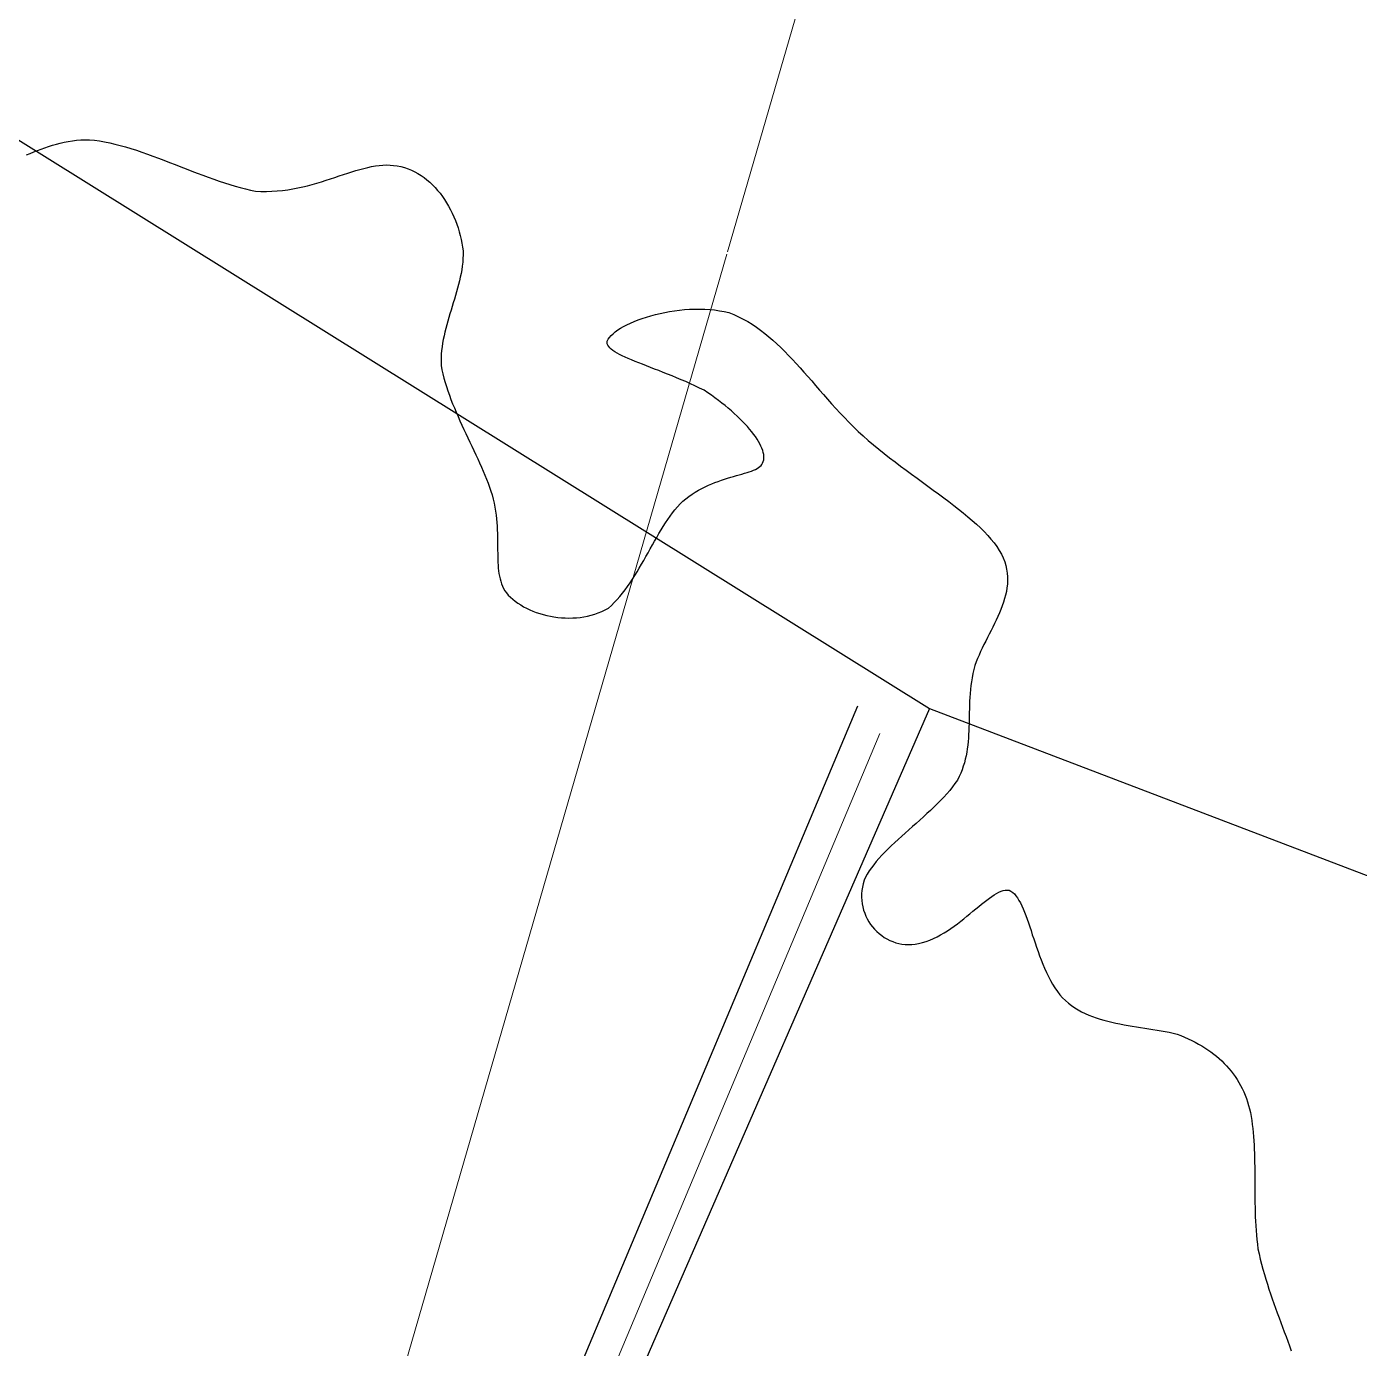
# Model space of a CAD drawing. Header units: metres. Extents: x 3 to 509016, y 4 to 6969473.
# Drawn here: x 507933.131 to 507935.108, y 6967158.243 to 6967160.203 of the extents above; entities that cross this region are included whole.
import ezdxf

# ---------------------------------------------------------------- set-up
doc = ezdxf.new("R2010")
doc.units = ezdxf.units.M
doc.layers.add('A-FLOR', color=252, linetype='Continuous', lineweight=5)
doc.layers.add('ROAD_KERB_BACK', color=252, linetype='Continuous', lineweight=0)
for name, color, linetype in [('mga2020bdy', 252, 'Continuous'), ('mga2020ROAD_KERB_BACK', 252, 'Continuous'), ('mga2020ROAD_KERB_LIP', 252, 'Continuous'), ('mga2020VEG_TREE', 252, 'Continuous'), ('XREF', 7, 'Continuous')]:
    doc.layers.add(name, color=color, linetype=linetype)

# ---------------------------------------------------------------- blocks, each defined once
blk = doc.blocks.new('25027_BNP_Skygate Play-Sheet - 000101 - SITE PLAN')
at = {"layer": 'A-FLOR'}
for p, q in [((-2403120, 3924501.7), (-2400632, 3921723.1)), ((-2400629.7, 3921720.5), (-2374387.5, 3892412.8))]:
    blk.add_line(p, q, dxfattribs=at)
blk = doc.blocks.new('XE_ARCH')
at = {"xscale": 0.001, "yscale": 0.001, "zscale": 0.001, "rotation": 121.996}
blk.add_blockref('25027_BNP_Skygate Play-Sheet - 000101 - SITE PLAN', (509988.1258, 6971273.7702), dxfattribs=at)
blk = doc.blocks.new('BAC V TREE')
for p, q in [((4.7513, 15.0022), (4.7867, 15.0155)), ((4.7867, 15.0155), (4.8223, 15.0284)), ((4.8223, 15.0284), (4.8583, 15.0407)), ((4.8583, 15.0407), (4.8948, 15.0523)), ((4.8948, 15.0523), (4.9317, 15.063)), ((4.9317, 15.063), (4.969, 15.0728)), ((4.969, 15.0728), (5.0069, 15.0815)), ((5.0069, 15.0815), (5.0453, 15.089)), ((5.0453, 15.089), (5.0843, 15.0952)), ((5.0843, 15.0952), (5.124, 15.1)), ((5.124, 15.1), (5.1643, 15.1031)), ((5.1643, 15.1031), (5.2054, 15.1046)), ((5.2054, 15.1046), (5.2472, 15.1042)), ((5.2472, 15.1042), (5.2946, 15.0997)), ((5.2946, 15.0997), (5.3427, 15.0933)), ((5.3427, 15.0933), (5.3915, 15.085)), ((5.3915, 15.085), (5.4409, 15.075)), ((5.4409, 15.075), (5.4909, 15.0635)), ((5.4909, 15.0635), (5.5414, 15.0506)), ((5.5414, 15.0506), (5.5924, 15.0363)), ((5.5924, 15.0363), (5.6439, 15.0208)), ((5.6439, 15.0208), (5.6957, 15.0042)), ((4.6469, 14.9606), (4.6815, 14.9746)), ((4.6815, 14.9746), (4.7163, 14.9885)), ((4.7163, 14.9885), (4.7513, 15.0022)), ((5.6957, 15.0042), (5.7479, 14.9867)), ((5.7479, 14.9867), (5.8003, 14.9684)), ((5.8003, 14.9684), (5.853, 14.9493)), ((5.853, 14.9493), (5.9058, 14.9297)), ((5.9058, 14.9297), (5.9588, 14.9096)), ((5.9588, 14.9096), (6.0119, 14.8892)), ((6.0119, 14.8892), (6.065, 14.8685)), ((6.065, 14.8685), (6.118, 14.8478)), ((6.118, 14.8478), (6.171, 14.827)), ((6.171, 14.827), (6.2239, 14.8065)), ((6.2239, 14.8065), (6.2766, 14.7862)), ((6.2766, 14.7862), (6.3291, 14.7662)), ((6.3291, 14.7662), (6.3813, 14.7468)), ((7.5902, 14.7457), (7.6315, 14.7595)), ((7.6315, 14.7595), (7.6722, 14.7731)), ((7.6722, 14.7731), (7.7122, 14.7863)), ((7.7122, 14.7863), (7.7516, 14.799)), ((7.7516, 14.799), (7.7904, 14.811)), ((7.7904, 14.811), (7.8287, 14.8221)), ((7.8287, 14.8221), (7.8663, 14.8323)), ((7.8663, 14.8323), (7.9035, 14.8413)), ((7.9035, 14.8413), (7.9401, 14.8491)), ((7.9401, 14.8491), (7.9761, 14.8554)), ((7.9761, 14.8554), (8.0117, 14.8602)), ((8.0117, 14.8602), (8.0468, 14.8632)), ((8.0468, 14.8632), (8.0814, 14.8644)), ((8.0814, 14.8644), (8.1156, 14.8635)), ((8.1156, 14.8635), (8.1493, 14.8604)), ((8.1493, 14.8604), (8.1851, 14.8555)), ((8.1851, 14.8555), (8.22, 14.8484)), ((8.22, 14.8484), (8.2541, 14.8392)), ((8.2541, 14.8392), (8.2874, 14.828)), ((8.2874, 14.828), (8.3198, 14.8149)), ((8.3198, 14.8149), (8.3513, 14.7999)), ((8.3513, 14.7999), (8.3819, 14.7832)), ((8.3819, 14.7832), (8.4116, 14.7647)), ((8.4116, 14.7647), (8.4404, 14.7446)), ((6.3813, 14.7468), (6.4332, 14.7281)), ((6.4332, 14.7281), (6.4847, 14.7101)), ((6.4847, 14.7101), (6.5358, 14.693)), ((6.5358, 14.693), (6.5864, 14.6768)), ((6.5864, 14.6768), (6.6365, 14.6618)), ((6.6365, 14.6618), (6.686, 14.6481)), ((6.686, 14.6481), (6.7349, 14.6357)), ((6.7349, 14.6357), (6.7831, 14.6249)), ((6.7831, 14.6249), (6.8306, 14.6156)), ((7.0897, 14.6214), (7.139, 14.6278)), ((7.139, 14.6278), (7.1874, 14.6357)), ((7.1874, 14.6357), (7.2352, 14.6449)), ((7.2352, 14.6449), (7.2821, 14.6551)), ((7.2821, 14.6551), (7.3283, 14.6664)), ((7.3283, 14.6664), (7.3737, 14.6784)), ((7.3737, 14.6784), (7.4184, 14.6911)), ((7.4184, 14.6911), (7.4624, 14.7044)), ((7.4624, 14.7044), (7.5057, 14.718)), ((7.5057, 14.718), (7.5483, 14.7318)), ((7.5483, 14.7318), (7.5902, 14.7457)), ((8.4404, 14.7446), (8.4682, 14.7229)), ((8.4682, 14.7229), (8.4951, 14.6998)), ((8.4951, 14.6998), (8.5211, 14.6753)), ((8.5211, 14.6753), (8.546, 14.6494)), ((8.546, 14.6494), (8.57, 14.6223)), ((6.8306, 14.6156), (6.8841, 14.6127)), ((6.8841, 14.6127), (6.9368, 14.612)), ((6.9368, 14.612), (6.9886, 14.6133)), ((6.9886, 14.6133), (7.0395, 14.6165)), ((7.0395, 14.6165), (7.0897, 14.6214)), ((8.57, 14.6223), (8.593, 14.594)), ((8.593, 14.594), (8.615, 14.5646)), ((8.615, 14.5646), (8.6359, 14.5343)), ((8.6359, 14.5343), (8.6558, 14.5029)), ((8.6558, 14.5029), (8.6746, 14.4707)), ((8.6746, 14.4707), (8.6924, 14.4377)), ((8.6924, 14.4377), (8.7091, 14.4041)), ((8.7091, 14.4041), (8.7247, 14.3697)), ((8.7247, 14.3697), (8.7392, 14.3348)), ((8.7392, 14.3348), (8.7525, 14.2995)), ((8.7525, 14.2995), (8.7648, 14.2637)), ((8.7648, 14.2637), (8.7759, 14.2276)), ((8.7759, 14.2276), (8.7858, 14.1912)), ((8.7858, 14.1912), (8.7945, 14.1547)), ((8.7945, 14.1547), (8.8021, 14.1181)), ((8.8021, 14.1181), (8.8085, 14.0814)), ((8.8085, 14.0814), (8.8136, 14.0448)), ((8.8133, 14.0084), (8.8116, 13.9722)), ((8.8136, 14.0448), (8.8133, 14.0084)), ((8.7991, 13.8648), (8.7929, 13.8292)), ((8.8044, 13.9004), (8.7991, 13.8648)), ((8.8086, 13.9362), (8.8044, 13.9004)), ((8.8116, 13.9722), (8.8086, 13.9362)), ((8.7779, 13.7586), (8.7693, 13.7234)), ((8.7858, 13.7939), (8.7779, 13.7586)), ((8.7929, 13.8292), (8.7858, 13.7939)), ((8.7403, 13.6185), (8.7299, 13.5837)), ((8.7504, 13.6534), (8.7403, 13.6185)), ((8.7601, 13.6884), (8.7504, 13.6534)), ((8.7693, 13.7234), (8.7601, 13.6884)), ((8.698, 13.4793), (8.6874, 13.4446)), ((8.7087, 13.5141), (8.698, 13.4793)), ((8.7194, 13.5489), (8.7087, 13.5141)), ((8.7299, 13.5837), (8.7194, 13.5489)), ((10.8301, 13.4736), (10.8776, 13.4796)), ((10.8776, 13.4796), (10.9255, 13.4843)), ((10.9255, 13.4843), (10.9736, 13.4876)), ((10.9736, 13.4876), (11.0218, 13.4894)), ((11.0218, 13.4894), (11.0699, 13.4898)), ((11.0699, 13.4898), (11.1179, 13.4885)), ((11.1179, 13.4885), (11.1654, 13.4856)), ((11.1654, 13.4856), (11.2125, 13.481)), ((11.2125, 13.481), (11.2589, 13.4746)), ((8.6669, 13.375), (8.6572, 13.3402)), ((8.677, 13.4098), (8.6669, 13.375)), ((8.6874, 13.4446), (8.677, 13.4098)), ((10.3754, 13.3406), (10.4089, 13.3565)), ((10.4089, 13.3565), (10.4444, 13.3719)), ((10.4444, 13.3719), (10.4818, 13.3866)), ((10.4818, 13.3866), (10.5209, 13.4006)), ((10.5209, 13.4006), (10.5616, 13.4139)), ((10.5616, 13.4139), (10.6036, 13.4263)), ((10.6036, 13.4263), (10.647, 13.4378)), ((10.647, 13.4378), (10.6915, 13.4484)), ((10.6915, 13.4484), (10.7369, 13.4579)), ((10.7369, 13.4579), (10.7832, 13.4663)), ((10.7832, 13.4663), (10.8301, 13.4736)), ((11.2589, 13.4746), (11.3046, 13.4663)), ((11.3046, 13.4663), (11.3492, 13.4561)), ((11.3492, 13.4561), (11.3957, 13.4374)), ((11.3957, 13.4374), (11.4409, 13.4169)), ((11.4409, 13.4169), (11.485, 13.3944)), ((11.485, 13.3944), (11.5281, 13.3702)), ((11.5281, 13.3702), (11.5702, 13.3443)), ((8.6312, 13.2354), (8.624, 13.2003)), ((8.6392, 13.2704), (8.6312, 13.2354)), ((8.6479, 13.3053), (8.6392, 13.2704)), ((8.6572, 13.3402), (8.6479, 13.3053)), ((10.2094, 13.2195), (10.2247, 13.2374)), ((10.2247, 13.2374), (10.2431, 13.2552)), ((10.2431, 13.2552), (10.2644, 13.2729)), ((10.2644, 13.2729), (10.2884, 13.2903)), ((10.2884, 13.2903), (10.315, 13.3075)), ((10.315, 13.3075), (10.344, 13.3243)), ((10.344, 13.3243), (10.3754, 13.3406)), ((11.5702, 13.3443), (11.6114, 13.3168)), ((11.6114, 13.3168), (11.6518, 13.2878)), ((11.6518, 13.2878), (11.6914, 13.2572)), ((11.6914, 13.2572), (11.7304, 13.2253)), ((11.7304, 13.2253), (11.7688, 13.1921)), ((8.6123, 13.1298), (8.608, 13.0943)), ((8.6177, 13.1651), (8.6123, 13.1298)), ((8.624, 13.2003), (8.6177, 13.1651)), ((10.187, 13.1709), (10.1885, 13.1838)), ((10.1888, 13.1581), (10.187, 13.1709)), ((10.1885, 13.1838), (10.1973, 13.2016)), ((10.1937, 13.1454), (10.1888, 13.1581)), ((10.2017, 13.1328), (10.1937, 13.1454)), ((10.1973, 13.2016), (10.2094, 13.2195)), ((10.2125, 13.1202), (10.2017, 13.1328)), ((10.2262, 13.1077), (10.2125, 13.1202)), ((10.2425, 13.0952), (10.2262, 13.1077)), ((11.7688, 13.1921), (11.8067, 13.1576)), ((11.8067, 13.1576), (11.8442, 13.1219)), ((11.8442, 13.1219), (11.8813, 13.0852)), ((8.603, 13.023), (8.6025, 12.9871)), ((8.6025, 12.9871), (8.6034, 12.951)), ((8.6048, 13.0587), (8.603, 13.023)), ((8.608, 13.0943), (8.6048, 13.0587)), ((10.2613, 13.0826), (10.2425, 13.0952)), ((10.2825, 13.07), (10.2613, 13.0826)), ((10.306, 13.0573), (10.2825, 13.07)), ((10.3317, 13.0444), (10.306, 13.0573)), ((10.3594, 13.0314), (10.3317, 13.0444)), ((10.3891, 13.0182), (10.3594, 13.0314)), ((10.4205, 13.0048), (10.3891, 13.0182)), ((10.4537, 12.9912), (10.4205, 13.0048)), ((10.4883, 12.9773), (10.4537, 12.9912)), ((10.5244, 12.963), (10.4883, 12.9773)), ((11.8813, 13.0852), (11.9182, 13.0474)), ((11.9182, 13.0474), (11.9549, 13.0087)), ((11.9549, 13.0087), (11.9915, 12.9692)), ((8.6034, 12.951), (8.6109, 12.9111)), ((8.6109, 12.9111), (8.6198, 12.8711)), ((8.6198, 12.8711), (8.63, 12.8308)), ((10.5618, 12.9485), (10.5244, 12.963)), ((10.6004, 12.9336), (10.5618, 12.9485)), ((10.6401, 12.9182), (10.6004, 12.9336)), ((10.6807, 12.9025), (10.6401, 12.9182)), ((10.7221, 12.8863), (10.6807, 12.9025)), ((10.7642, 12.8696), (10.7221, 12.8863)), ((10.8069, 12.8524), (10.7642, 12.8696)), ((10.85, 12.8346), (10.8069, 12.8524)), ((11.9915, 12.9692), (12.0281, 12.9288)), ((12.0281, 12.9288), (12.0647, 12.8877)), ((12.0647, 12.8877), (12.1015, 12.846)), ((12.1015, 12.846), (12.1385, 12.8038)), ((8.63, 12.8308), (8.6414, 12.7905)), ((8.6414, 12.7905), (8.6538, 12.75)), ((8.6538, 12.75), (8.6673, 12.7094)), ((10.8935, 12.8163), (10.85, 12.8346)), ((10.9372, 12.7974), (10.8935, 12.8163)), ((10.9809, 12.7778), (10.9372, 12.7974)), ((11.0246, 12.7576), (10.9809, 12.7778)), ((11.0681, 12.7367), (11.0246, 12.7576)), ((11.1114, 12.715), (11.0681, 12.7367)), ((12.1385, 12.8038), (12.1757, 12.761)), ((12.1757, 12.761), (12.2134, 12.7178)), ((12.2134, 12.7178), (12.2515, 12.6743)), ((8.6673, 12.7094), (8.6816, 12.6687)), ((8.6816, 12.6687), (8.6969, 12.628)), ((8.6969, 12.628), (8.7129, 12.5872)), ((11.1468, 12.6913), (11.1114, 12.715)), ((11.1815, 12.6672), (11.1468, 12.6913)), ((11.2154, 12.6429), (11.1815, 12.6672)), ((11.2485, 12.6183), (11.2154, 12.6429)), ((11.2808, 12.5935), (11.2485, 12.6183)), ((11.3122, 12.5686), (11.2808, 12.5935)), ((12.2515, 12.6743), (12.2901, 12.6305)), ((12.2901, 12.6305), (12.3293, 12.5865)), ((8.7129, 12.5872), (8.7296, 12.5464)), ((8.7296, 12.5464), (8.7469, 12.5055)), ((8.7469, 12.5055), (8.7646, 12.4647)), ((8.7646, 12.4647), (8.7829, 12.4239)), ((11.3426, 12.5436), (11.3122, 12.5686)), ((11.372, 12.5185), (11.3426, 12.5436)), ((11.4005, 12.4933), (11.372, 12.5185)), ((11.4278, 12.4682), (11.4005, 12.4933)), ((11.454, 12.4431), (11.4278, 12.4682)), ((12.3293, 12.5865), (12.3692, 12.5424)), ((12.3692, 12.5424), (12.4099, 12.4983)), ((12.4099, 12.4983), (12.4514, 12.4542)), ((8.7829, 12.4239), (8.8014, 12.3832)), ((8.8014, 12.3832), (8.8203, 12.3425)), ((8.8203, 12.3425), (8.8393, 12.3019)), ((11.479, 12.4181), (11.454, 12.4431)), ((11.5028, 12.3933), (11.479, 12.4181)), ((11.5254, 12.3687), (11.5028, 12.3933)), ((11.5466, 12.3443), (11.5254, 12.3687)), ((11.5665, 12.3202), (11.5466, 12.3443)), ((12.4514, 12.4542), (12.4939, 12.4102)), ((12.4939, 12.4102), (12.5373, 12.3664)), ((12.5373, 12.3664), (12.5819, 12.3229)), ((8.8393, 12.3019), (8.8584, 12.2614)), ((8.8584, 12.2614), (8.8775, 12.2211)), ((8.8775, 12.2211), (8.8966, 12.1809)), ((11.585, 12.2963), (11.5665, 12.3202)), ((11.602, 12.2729), (11.585, 12.2963)), ((11.6175, 12.2498), (11.602, 12.2729)), ((11.6315, 12.2272), (11.6175, 12.2498)), ((11.6439, 12.2051), (11.6315, 12.2272)), ((12.5819, 12.3229), (12.6297, 12.2795)), ((12.6297, 12.2795), (12.6786, 12.2367)), ((12.6786, 12.2367), (12.7284, 12.1946)), ((8.8966, 12.1809), (8.9155, 12.1408)), ((8.9155, 12.1408), (8.9341, 12.1009)), ((8.9341, 12.1009), (8.9525, 12.0613)), ((11.6547, 12.1835), (11.6439, 12.2051)), ((11.6638, 12.1625), (11.6547, 12.1835)), ((11.6712, 12.1421), (11.6638, 12.1625)), ((11.6768, 12.1223), (11.6712, 12.1421)), ((11.6806, 12.1033), (11.6768, 12.1223)), ((11.6825, 12.085), (11.6806, 12.1033)), ((11.6825, 12.0674), (11.6825, 12.085)), ((12.7284, 12.1946), (12.779, 12.153)), ((12.779, 12.153), (12.8302, 12.112)), ((12.8302, 12.112), (12.8819, 12.0715)), ((8.9525, 12.0613), (8.9704, 12.0218)), ((8.9704, 12.0218), (8.9878, 11.9826)), ((8.9878, 11.9826), (9.0047, 11.9437)), ((11.5837, 11.9525), (11.6015, 11.9605)), ((11.6015, 11.9605), (11.6176, 11.9688)), ((11.6176, 11.9688), (11.632, 11.9777)), ((11.632, 11.9777), (11.6446, 11.9872)), ((11.6446, 11.9872), (11.6553, 11.9974)), ((11.6553, 11.9974), (11.664, 12.0083)), ((11.664, 12.0083), (11.6706, 12.0201)), ((11.6706, 12.0201), (11.6766, 12.035)), ((11.6766, 12.035), (11.6806, 12.0508)), ((11.6806, 12.0508), (11.6825, 12.0674)), ((12.8819, 12.0715), (12.9341, 12.0315)), ((12.9341, 12.0315), (12.9864, 11.992)), ((12.9864, 11.992), (13.0389, 11.953)), ((13.0389, 11.953), (13.0913, 11.9143)), ((9.0047, 11.9437), (9.0209, 11.905)), ((9.0209, 11.905), (9.0364, 11.8667)), ((9.0364, 11.8667), (9.0511, 11.8286)), ((9.0511, 11.8286), (9.0648, 11.7909)), ((11.1844, 11.8227), (11.2155, 11.835)), ((11.2155, 11.835), (11.2464, 11.8465)), ((11.2464, 11.8465), (11.277, 11.8571)), ((11.277, 11.8571), (11.3071, 11.867)), ((11.3071, 11.867), (11.3367, 11.8762)), ((11.3367, 11.8762), (11.3657, 11.8849)), ((11.3657, 11.8849), (11.394, 11.8931)), ((11.394, 11.8931), (11.4215, 11.9009)), ((11.4215, 11.9009), (11.4481, 11.9085)), ((11.4481, 11.9085), (11.4737, 11.9158)), ((11.4737, 11.9158), (11.4982, 11.923)), ((11.4982, 11.923), (11.5215, 11.9302)), ((11.5215, 11.9302), (11.5436, 11.9374)), ((11.5436, 11.9374), (11.5644, 11.9448)), ((11.5644, 11.9448), (11.5837, 11.9525)), ((13.0913, 11.9143), (13.1436, 11.8761)), ((13.1436, 11.8761), (13.1956, 11.8382)), ((13.1956, 11.8382), (13.2472, 11.8007)), ((9.0648, 11.7909), (9.0776, 11.7536)), ((9.0776, 11.7536), (9.0892, 11.7166)), ((9.0892, 11.7166), (9.0994, 11.6771)), ((10.9374, 11.6806), (10.9672, 11.7034)), ((10.9672, 11.7034), (10.9975, 11.7246)), ((10.9975, 11.7246), (11.0282, 11.7442)), ((11.0282, 11.7442), (11.0592, 11.7624)), ((11.0592, 11.7624), (11.0904, 11.7793)), ((11.0904, 11.7793), (11.1217, 11.7949)), ((11.1217, 11.7949), (11.1531, 11.8094)), ((11.1531, 11.8094), (11.1844, 11.8227)), ((13.2472, 11.8007), (13.2982, 11.7634)), ((13.2982, 11.7634), (13.3485, 11.7265)), ((13.3485, 11.7265), (13.398, 11.6898)), ((9.0994, 11.6771), (9.1082, 11.6382)), ((9.1082, 11.6382), (9.1157, 11.6)), ((9.1157, 11.6), (9.1219, 11.5624)), ((10.8111, 11.5457), (10.8344, 11.5752)), ((10.8344, 11.5752), (10.8583, 11.6036)), ((10.8583, 11.6036), (10.8829, 11.6305)), ((10.8829, 11.6305), (10.9082, 11.656)), ((10.9082, 11.656), (10.9374, 11.6806)), ((13.398, 11.6898), (13.4465, 11.6534)), ((13.4465, 11.6534), (13.4939, 11.6171)), ((13.4939, 11.6171), (13.5401, 11.581)), ((13.5401, 11.581), (13.5849, 11.5451)), ((9.1219, 11.5624), (9.1271, 11.5254)), ((9.1271, 11.5254), (9.1313, 11.489)), ((9.1313, 11.489), (9.1347, 11.4533)), ((9.1347, 11.4533), (9.1372, 11.4182)), ((10.7226, 11.4168), (10.7441, 11.4504)), ((10.7441, 11.4504), (10.766, 11.4831)), ((10.766, 11.4831), (10.7883, 11.5149)), ((10.7883, 11.5149), (10.8111, 11.5457)), ((13.5849, 11.5451), (13.6283, 11.5093)), ((13.6283, 11.5093), (13.67, 11.4736)), ((13.67, 11.4736), (13.71, 11.4379)), ((9.1372, 11.4182), (9.1391, 11.3837)), ((9.1391, 11.3837), (9.1405, 11.3498)), ((9.1405, 11.3498), (9.1413, 11.3166)), ((10.6598, 11.3119), (10.6805, 11.3475)), ((10.6805, 11.3475), (10.7014, 11.3825)), ((10.7014, 11.3825), (10.7226, 11.4168)), ((13.71, 11.4379), (13.748, 11.4023)), ((13.748, 11.4023), (13.784, 11.3667)), ((13.784, 11.3667), (13.8179, 11.3311)), ((13.8179, 11.3311), (13.8495, 11.2955)), ((9.1413, 11.3166), (9.1419, 11.284)), ((9.1419, 11.284), (9.1421, 11.252)), ((9.1421, 11.252), (9.1423, 11.2207)), ((9.1423, 11.2207), (9.1424, 11.1899)), ((10.5777, 11.1661), (10.5982, 11.2029)), ((10.5982, 11.2029), (10.6187, 11.2395)), ((10.6187, 11.2395), (10.6392, 11.2759)), ((10.6392, 11.2759), (10.6598, 11.3119)), ((13.8495, 11.2955), (13.8786, 11.2597)), ((13.8786, 11.2597), (13.9052, 11.2239)), ((13.9052, 11.2239), (13.929, 11.1879)), ((9.1424, 11.1899), (9.1426, 11.1598)), ((9.1426, 11.1598), (9.1429, 11.1303)), ((9.1429, 11.1303), (9.1435, 11.1015)), ((9.1435, 11.1015), (9.1446, 11.0732)), ((9.1446, 11.0732), (9.1461, 11.0456)), ((10.5153, 11.0558), (10.5363, 11.0925)), ((10.5363, 11.0925), (10.5571, 11.1293)), ((10.5571, 11.1293), (10.5777, 11.1661)), ((13.929, 11.1879), (13.95, 11.1518)), ((13.95, 11.1518), (13.9667, 11.1155)), ((13.9667, 11.1155), (13.9803, 11.0793)), ((13.9803, 11.0793), (13.991, 11.0433)), ((9.1461, 11.0456), (9.1482, 11.0186)), ((9.1482, 11.0186), (9.151, 10.9923)), ((9.151, 10.9923), (9.1546, 10.9665)), ((9.1546, 10.9665), (9.1591, 10.9414)), ((9.1591, 10.9414), (9.1647, 10.9169)), ((10.4283, 10.9127), (10.4507, 10.9478)), ((10.4507, 10.9478), (10.4726, 10.9834)), ((10.4726, 10.9834), (10.4941, 11.0194)), ((10.4941, 11.0194), (10.5153, 11.0558)), ((13.991, 11.0433), (13.9989, 11.0076)), ((13.9989, 11.0076), (14.0041, 10.972)), ((14.0041, 10.972), (14.0069, 10.9366)), ((14.0069, 10.9366), (14.0074, 10.9014)), ((9.1647, 10.9169), (9.1714, 10.893)), ((9.1714, 10.893), (9.1793, 10.8698)), ((9.1793, 10.8698), (9.1885, 10.8471)), ((9.1885, 10.8471), (9.1992, 10.8251)), ((9.1992, 10.8251), (9.2114, 10.8037)), ((10.3335, 10.7799), (10.3582, 10.8118)), ((10.3582, 10.8118), (10.3821, 10.8446)), ((10.3821, 10.8446), (10.4055, 10.8783)), ((10.4055, 10.8783), (10.4283, 10.9127)), ((14.0019, 10.8314), (13.9963, 10.7966)), ((14.0057, 10.8663), (14.0019, 10.8314)), ((14.0074, 10.9014), (14.0057, 10.8663)), ((9.2114, 10.8037), (9.2253, 10.7829)), ((9.2253, 10.7829), (9.2441, 10.7616)), ((9.2441, 10.7616), (9.2647, 10.741)), ((9.2647, 10.741), (9.2868, 10.7212)), ((9.2868, 10.7212), (9.3105, 10.7023)), ((9.3105, 10.7023), (9.3356, 10.6842)), ((9.3356, 10.6842), (9.362, 10.6671)), ((10.2272, 10.6637), (10.2551, 10.6908)), ((10.2551, 10.6908), (10.282, 10.7193)), ((10.282, 10.7193), (10.3082, 10.749)), ((10.3082, 10.749), (10.3335, 10.7799)), ((13.9693, 10.6932), (13.9575, 10.659)), ((13.9798, 10.7275), (13.9693, 10.6932)), ((13.9888, 10.762), (13.9798, 10.7275)), ((13.9963, 10.7966), (13.9888, 10.762)), ((9.362, 10.6671), (9.3896, 10.6509)), ((9.3896, 10.6509), (9.4184, 10.6357)), ((9.4184, 10.6357), (9.4483, 10.6215)), ((9.4483, 10.6215), (9.4791, 10.6084)), ((9.4791, 10.6084), (9.5109, 10.5963)), ((9.5109, 10.5963), (9.5434, 10.5854)), ((9.5434, 10.5854), (9.5767, 10.5756)), ((9.5767, 10.5756), (9.6106, 10.5671)), ((9.6106, 10.5671), (9.645, 10.5597)), ((9.645, 10.5597), (9.6799, 10.5536)), ((9.9296, 10.5494), (9.9649, 10.5547)), ((9.9649, 10.5547), (10, 10.5616)), ((10, 10.5616), (10.0346, 10.5701)), ((10.0346, 10.5701), (10.0687, 10.5803)), ((10.0687, 10.5803), (10.1023, 10.5921)), ((10.1023, 10.5921), (10.1351, 10.6056)), ((10.1351, 10.6056), (10.1672, 10.6209)), ((10.1672, 10.6209), (10.1984, 10.638)), ((10.1984, 10.638), (10.2272, 10.6637)), ((13.9157, 10.5571), (13.9001, 10.5233)), ((13.9306, 10.5909), (13.9157, 10.5571)), ((13.9446, 10.6249), (13.9306, 10.5909)), ((13.9575, 10.659), (13.9446, 10.6249)), ((9.6799, 10.5536), (9.7152, 10.5489)), ((9.7152, 10.5489), (9.7507, 10.5454)), ((9.7507, 10.5454), (9.7864, 10.5433)), ((9.7864, 10.5433), (9.8223, 10.5427)), ((9.8223, 10.5427), (9.8581, 10.5434)), ((9.8581, 10.5434), (9.8939, 10.5457)), ((9.8939, 10.5457), (9.9296, 10.5494)), ((13.8673, 10.456), (13.8503, 10.4225)), ((13.8839, 10.4896), (13.8673, 10.456)), ((13.9001, 10.5233), (13.8839, 10.4896)), ((13.7992, 10.3224), (13.7825, 10.2891)), ((13.8161, 10.3557), (13.7992, 10.3224)), ((13.8332, 10.3891), (13.8161, 10.3557)), ((13.8503, 10.4225), (13.8332, 10.3891)), ((13.7356, 10.1896), (13.7215, 10.1565)), ((13.7506, 10.2227), (13.7356, 10.1896)), ((13.7662, 10.2559), (13.7506, 10.2227)), ((13.7825, 10.2891), (13.7662, 10.2559)), ((13.6863, 10.051), (13.6775, 10.0121)), ((13.6965, 10.0903), (13.6863, 10.051)), ((13.7084, 10.1234), (13.6965, 10.0903)), ((13.7215, 10.1565), (13.7084, 10.1234)), ((13.6637, 9.9355), (13.6585, 9.8976)), ((13.67, 9.9736), (13.6637, 9.9355)), ((13.6775, 10.0121), (13.67, 9.9736)), ((13.6507, 9.823), (13.6479, 9.7862)), ((13.6541, 9.8602), (13.6507, 9.823)), ((13.6585, 9.8976), (13.6541, 9.8602)), ((13.6429, 9.6775), (13.642, 9.6418)), ((13.6442, 9.7134), (13.6429, 9.6775)), ((13.6458, 9.7497), (13.6442, 9.7134)), ((13.6479, 9.7862), (13.6458, 9.7497)), ((13.6405, 9.5711), (13.6397, 9.5361)), ((13.6412, 9.6063), (13.6405, 9.5711)), ((13.642, 9.6418), (13.6412, 9.6063)), ((13.6359, 9.4324), (13.6337, 9.3982)), ((13.6375, 9.4668), (13.6359, 9.4324)), ((13.6387, 9.5013), (13.6375, 9.4668)), ((13.6397, 9.5361), (13.6387, 9.5013)), ((13.6232, 9.2964), (13.618, 9.2628)), ((13.6275, 9.3302), (13.6232, 9.2964)), ((13.631, 9.3641), (13.6275, 9.3302)), ((13.6337, 9.3982), (13.631, 9.3641)), ((13.5954, 9.1625), (13.5852, 9.1292)), ((13.6042, 9.1958), (13.5954, 9.1625)), ((13.6116, 9.2293), (13.6042, 9.1958)), ((13.618, 9.2628), (13.6116, 9.2293)), ((13.5452, 9.0298), (13.5283, 8.9967)), ((13.5602, 9.0629), (13.5452, 9.0298)), ((13.5735, 9.096), (13.5602, 9.0629)), ((13.5852, 9.1292), (13.5735, 9.096)), ((13.4814, 8.9313), (13.4554, 8.8989)), ((13.5058, 8.9639), (13.4814, 8.9313)), ((13.5283, 8.9967), (13.5058, 8.9639)), ((13.3687, 8.8028), (13.3374, 8.771)), ((13.3988, 8.8347), (13.3687, 8.8028)), ((13.4278, 8.8667), (13.3988, 8.8347)), ((13.4554, 8.8989), (13.4278, 8.8667)), ((13.2386, 8.6767), (13.2044, 8.6455)), ((13.2722, 8.708), (13.2386, 8.6767)), ((13.3052, 8.7394), (13.2722, 8.708)), ((13.3374, 8.771), (13.3052, 8.7394)), ((13.0657, 8.5221), (13.0312, 8.4915)), ((13.1004, 8.5528), (13.0657, 8.5221)), ((13.1352, 8.5836), (13.1004, 8.5528)), ((13.1699, 8.6145), (13.1352, 8.5836)), ((13.2044, 8.6455), (13.1699, 8.6145)), ((12.9305, 8.4003), (12.8983, 8.3701)), ((12.9634, 8.4306), (12.9305, 8.4003)), ((12.9971, 8.461), (12.9634, 8.4306)), ((13.0312, 8.4915), (12.9971, 8.461)), ((12.8081, 8.2797), (12.7805, 8.2498)), ((12.8369, 8.3098), (12.8081, 8.2797)), ((12.8671, 8.3399), (12.8369, 8.3098)), ((12.8983, 8.3701), (12.8671, 8.3399)), ((12.7077, 8.1601), (12.6872, 8.1302)), ((12.7302, 8.1899), (12.7077, 8.1601)), ((12.7545, 8.2198), (12.7302, 8.1899)), ((12.7805, 8.2498), (12.7545, 8.2198)), ((12.6388, 8.0409), (12.6291, 8.0083)), ((12.6526, 8.0707), (12.6388, 8.0409)), ((12.6688, 8.1004), (12.6526, 8.0707)), ((12.6872, 8.1302), (12.6688, 8.1004)), ((12.6145, 7.9113), (12.6142, 7.8795)), ((12.617, 7.9435), (12.6145, 7.9113)), ((12.6218, 7.9758), (12.617, 7.9435)), ((12.6291, 8.0083), (12.6218, 7.9758)), ((13.8342, 7.8712), (13.858, 7.8879)), ((13.858, 7.8879), (13.8811, 7.9029)), ((13.8811, 7.9029), (13.9034, 7.9161)), ((13.9034, 7.9161), (13.925, 7.9272)), ((13.925, 7.9272), (13.9459, 7.936)), ((13.9459, 7.936), (13.966, 7.9425)), ((13.966, 7.9425), (13.9854, 7.9463)), ((13.9854, 7.9463), (14.004, 7.9474)), ((14.004, 7.9474), (14.0217, 7.9456)), ((14.0217, 7.9456), (14.0394, 7.9369)), ((14.0394, 7.9369), (14.0562, 7.925)), ((14.0562, 7.925), (14.0723, 7.9103)), ((14.0723, 7.9103), (14.0876, 7.8927)), ((14.0876, 7.8927), (14.1023, 7.8725)), ((12.6142, 7.8795), (12.6161, 7.848)), ((12.6161, 7.848), (12.6202, 7.8171)), ((12.6202, 7.8171), (12.6262, 7.7867)), ((12.6262, 7.7867), (12.6343, 7.7569)), ((12.6343, 7.7569), (12.6442, 7.7279)), ((13.6774, 7.7455), (13.7051, 7.7686)), ((13.7051, 7.7686), (13.7322, 7.7911)), ((13.7322, 7.7911), (13.7587, 7.8127)), ((13.7587, 7.8127), (13.7845, 7.8335)), ((13.7845, 7.8335), (13.8097, 7.853)), ((13.8097, 7.853), (13.8342, 7.8712)), ((14.1023, 7.8725), (14.1165, 7.8498)), ((14.1165, 7.8498), (14.1301, 7.8248)), ((14.1301, 7.8248), (14.1434, 7.7977)), ((14.1434, 7.7977), (14.1563, 7.7686)), ((14.1563, 7.7686), (14.169, 7.7376)), ((12.6442, 7.7279), (12.6559, 7.6997)), ((12.6559, 7.6997), (12.6694, 7.6724)), ((12.6694, 7.6724), (12.6845, 7.646)), ((12.6845, 7.646), (12.7012, 7.6208)), ((13.5297, 7.627), (13.5604, 7.6505)), ((13.5604, 7.6505), (13.5905, 7.6742)), ((13.5905, 7.6742), (13.62, 7.6981)), ((13.62, 7.6981), (13.649, 7.7219)), ((13.649, 7.7219), (13.6774, 7.7455)), ((14.169, 7.7376), (14.1815, 7.7049)), ((14.1815, 7.7049), (14.1939, 7.6708)), ((14.1939, 7.6708), (14.2062, 7.6353)), ((14.2062, 7.6353), (14.2186, 7.5986)), ((12.7012, 7.6208), (12.7195, 7.5967)), ((12.7195, 7.5967), (12.7392, 7.5739)), ((12.7392, 7.5739), (12.7603, 7.5524)), ((12.7603, 7.5524), (12.7827, 7.5322)), ((12.7827, 7.5322), (12.8063, 7.5136)), ((12.8063, 7.5136), (12.8311, 7.4966)), ((13.3346, 7.5018), (13.3683, 7.5199)), ((13.3683, 7.5199), (13.4016, 7.5393)), ((13.4016, 7.5393), (13.4344, 7.5599)), ((13.4344, 7.5599), (13.4667, 7.5815)), ((13.4667, 7.5815), (13.4985, 7.6039)), ((13.4985, 7.6039), (13.5297, 7.627)), ((14.2186, 7.5986), (14.2311, 7.5609)), ((14.2311, 7.5609), (14.2438, 7.5223)), ((14.2438, 7.5223), (14.2567, 7.483)), ((12.8311, 7.4966), (12.8569, 7.4813)), ((12.8569, 7.4813), (12.8838, 7.4677)), ((12.8838, 7.4677), (12.9116, 7.4559)), ((12.9116, 7.4559), (12.9403, 7.446)), ((12.9403, 7.446), (12.9697, 7.4382)), ((12.9697, 7.4382), (12.9999, 7.4325)), ((12.9999, 7.4325), (13.0307, 7.4289)), ((13.0307, 7.4289), (13.0621, 7.4276)), ((13.0621, 7.4276), (13.094, 7.4286)), ((13.094, 7.4286), (13.1264, 7.4321)), ((13.1264, 7.4321), (13.159, 7.4381)), ((13.159, 7.4381), (13.195, 7.4467)), ((13.195, 7.4467), (13.2306, 7.4575)), ((13.2306, 7.4575), (13.2657, 7.4705)), ((13.2657, 7.4705), (13.3004, 7.4853)), ((13.3004, 7.4853), (13.3346, 7.5018)), ((14.2567, 7.483), (14.27, 7.4431)), ((14.27, 7.4431), (14.2837, 7.4029)), ((14.2837, 7.4029), (14.2979, 7.3624)), ((14.2979, 7.3624), (14.3126, 7.3219)), ((14.3126, 7.3219), (14.328, 7.2814)), ((14.328, 7.2814), (14.344, 7.2412)), ((14.344, 7.2412), (14.3609, 7.2015)), ((14.3609, 7.2015), (14.3786, 7.1623)), ((14.3786, 7.1623), (14.3972, 7.1238)), ((14.3972, 7.1238), (14.4168, 7.0862)), ((14.4168, 7.0862), (14.4375, 7.0497)), ((14.4375, 7.0497), (14.4594, 7.0145)), ((14.4594, 7.0145), (14.4824, 6.9805)), ((14.4824, 6.9805), (14.5068, 6.9482)), ((14.5068, 6.9482), (14.533, 6.9198)), ((14.533, 6.9198), (14.5605, 6.8935)), ((14.5605, 6.8935), (14.5891, 6.869)), ((14.5891, 6.869), (14.6188, 6.8462)), ((14.6188, 6.8462), (14.6496, 6.8251)), ((14.6496, 6.8251), (14.6814, 6.8057)), ((14.6814, 6.8057), (14.7141, 6.7877)), ((14.7141, 6.7877), (14.7477, 6.7711)), ((14.7477, 6.7711), (14.7821, 6.7559)), ((14.7821, 6.7559), (14.8173, 6.7419)), ((14.8173, 6.7419), (14.8532, 6.7291)), ((14.8532, 6.7291), (14.8897, 6.7173)), ((14.8897, 6.7173), (14.9267, 6.7064)), ((14.9267, 6.7064), (14.9643, 6.6965)), ((14.9643, 6.6965), (15.0024, 6.6873)), ((15.0024, 6.6873), (15.0409, 6.6788)), ((15.0409, 6.6788), (15.0797, 6.6709)), ((15.0797, 6.6709), (15.1187, 6.6636)), ((15.1187, 6.6636), (15.158, 6.6567)), ((15.158, 6.6567), (15.1975, 6.6501)), ((15.1975, 6.6501), (15.237, 6.6437)), ((15.237, 6.6437), (15.2766, 6.6375)), ((15.2766, 6.6375), (15.3162, 6.6314)), ((15.3162, 6.6314), (15.3557, 6.6253)), ((15.3557, 6.6253), (15.395, 6.619)), ((15.395, 6.619), (15.4342, 6.6126)), ((15.4342, 6.6126), (15.473, 6.6059)), ((15.473, 6.6059), (15.5116, 6.5988)), ((15.5116, 6.5988), (15.5498, 6.5912)), ((15.5498, 6.5912), (15.5875, 6.583)), ((15.5875, 6.583), (15.6248, 6.5743)), ((15.6248, 6.5743), (15.6609, 6.5598)), ((15.6609, 6.5598), (15.6961, 6.5449)), ((15.6961, 6.5449), (15.7305, 6.5293)), ((15.7305, 6.5293), (15.7641, 6.5132)), ((15.7641, 6.5132), (15.7968, 6.4964)), ((15.7968, 6.4964), (15.8286, 6.4791)), ((15.8286, 6.4791), (15.8595, 6.4611)), ((15.8595, 6.4611), (15.8896, 6.4425)), ((15.8896, 6.4425), (15.9188, 6.4233)), ((15.9188, 6.4233), (15.9471, 6.4035)), ((15.9471, 6.4035), (15.9745, 6.383)), ((15.9745, 6.383), (16.001, 6.3618)), ((16.001, 6.3618), (16.0266, 6.34)), ((16.0266, 6.34), (16.0513, 6.3175)), ((16.0513, 6.3175), (16.075, 6.2943)), ((16.075, 6.2943), (16.0978, 6.2705)), ((16.0978, 6.2705), (16.1197, 6.2459)), ((16.1197, 6.2459), (16.1407, 6.2207)), ((16.1407, 6.2207), (16.1607, 6.1947)), ((16.1607, 6.1947), (16.1797, 6.168)), ((16.1797, 6.168), (16.1978, 6.1406)), ((16.1978, 6.1406), (16.2149, 6.1124)), ((16.2149, 6.1124), (16.2311, 6.0836)), ((16.2311, 6.0836), (16.2463, 6.0539)), ((16.2463, 6.0539), (16.2605, 6.0235)), ((16.2605, 6.0235), (16.2737, 5.9923)), ((16.2737, 5.9923), (16.2859, 5.9604)), ((16.2859, 5.9604), (16.2971, 5.9276)), ((16.2971, 5.9276), (16.3073, 5.8941)), ((16.3073, 5.8941), (16.3164, 5.8597)), ((16.3164, 5.8597), (16.3246, 5.8246)), ((16.3246, 5.8246), (16.3314, 5.7878)), ((16.3314, 5.7878), (16.3375, 5.7505)), ((16.3375, 5.7505), (16.3428, 5.7126)), ((16.3428, 5.7126), (16.3473, 5.6742)), ((16.3473, 5.6742), (16.3513, 5.6352)), ((16.3513, 5.6352), (16.3546, 5.5958)), ((16.3546, 5.5958), (16.3573, 5.5558)), ((16.3573, 5.5558), (16.3596, 5.5155)), ((16.3596, 5.5155), (16.3614, 5.4748)), ((16.3614, 5.4748), (16.3628, 5.4336)), ((16.3628, 5.4336), (16.3639, 5.3921)), ((16.3639, 5.3921), (16.3647, 5.3503)), ((16.3647, 5.3503), (16.3653, 5.3082)), ((16.3653, 5.3082), (16.3657, 5.2657)), ((16.3657, 5.2657), (16.3659, 5.2231)), ((16.3659, 5.2231), (16.3661, 5.1802)), ((16.3661, 5.1802), (16.3663, 5.1371)), ((16.3663, 5.1371), (16.3665, 5.0938)), ((16.3665, 5.0938), (16.3668, 5.0503)), ((16.3668, 5.0503), (16.3672, 5.0068)), ((16.3672, 5.0068), (16.3678, 4.9631)), ((16.3678, 4.9631), (16.3686, 4.9193)), ((16.3686, 4.9193), (16.3698, 4.8755)), ((16.3698, 4.8755), (16.3713, 4.8317)), ((16.3713, 4.8317), (16.3732, 4.7879)), ((16.3732, 4.7879), (16.3756, 4.7441)), ((16.3756, 4.7441), (16.3784, 4.7004)), ((16.3784, 4.7004), (16.3819, 4.6567)), ((16.3819, 4.6567), (16.3859, 4.6131)), ((16.3859, 4.6131), (16.3906, 4.5697)), ((16.3906, 4.5697), (16.3961, 4.5264)), ((16.3961, 4.5264), (16.407, 4.4764)), ((16.407, 4.4764), (16.4186, 4.427)), ((16.4186, 4.427), (16.4309, 4.3782)), ((16.4309, 4.3782), (16.4439, 4.33)), ((16.4439, 4.33), (16.4574, 4.2822)), ((16.4574, 4.2822), (16.4715, 4.2349)), ((16.4715, 4.2349), (16.4861, 4.1881)), ((16.4861, 4.1881), (16.5011, 4.1416)), ((16.5011, 4.1416), (16.5165, 4.0954)), ((16.5165, 4.0954), (16.5322, 4.0496)), ((16.5322, 4.0496), (16.5482, 4.004)), ((16.5482, 4.004), (16.5645, 3.9587)), ((16.5645, 3.9587), (16.5809, 3.9135)), ((16.5809, 3.9135), (16.5975, 3.8685)), ((16.5975, 3.8685), (16.6141, 3.8236)), ((16.6141, 3.8236), (16.6308, 3.7788)), ((16.6308, 3.7788), (16.6475, 3.7339)), ((16.6475, 3.7339), (16.6641, 3.6891)), ((16.6641, 3.6891), (16.6805, 3.6442)), ((16.6805, 3.6442), (16.6968, 3.5992)), ((16.6968, 3.5992), (16.7129, 3.5541))]:
    blk.add_line(p, q)
blk = doc.blocks.new('XE_SURVEY')
at = {"layer": 'mga2020bdy'}
blk.add_polyline3d([(507930.6037, 6967161.6034, 5.1104), (507934.4704, 6967159.1919, 4.8395), (507942.553, 6967156.1035, 4.7977), (507943.9279, 6967155.6575, 4.7285), (507945.2571, 6967152.3745, 4.7915), (507945.0707, 6967151.7613, 4.7587), (507943.5281, 6967146.2682, 4.7011), (507941.1505, 6967141.0839, 4.7356), (507939.9757, 6967135.209, 4.7062), (507936.9555, 6967129.1817, 4.8988), (507935.311, 6967122.2392, 4.6675), (507935.9201, 6967120.9196, 4.6501), (507939.9377, 6967112.3649, 2.59), (507942.8976, 6967107.616, 2.489), (507946.3383, 6967102.1153, 2.534), (507949.6851, 6967096.8776, 2.534), (507952.9638, 6967092.6544, 2.571), (507960.5018, 6967089.9358, 2.563), (507956.2555, 6967090.6533, 2.568), (507949.5313, 6967091.012, 2.555), (507945.2067, 6967077.2832, 2.6235)], dxfattribs=at)
at = {"layer": 'mga2020ROAD_KERB_BACK'}
blk.add_polyline3d([(507919.1413, 6967130.1034, 5.0043), (507916.3282, 6967134.0357, 5.0386), (507916.2618, 6967134.1846, 5.0395), (507915.5334, 6967136.5692, 5.0525), (507915.3705, 6967139.0573, 5.0656), (507915.3794, 6967139.211, 5.0664), (507915.7819, 6967141.5166, 5.0788), (507916.7456, 6967143.8162, 5.0919), (507916.9015, 6967144.0844, 5.0935), (507918.2346, 6967145.8167, 5.0882), (507920.1053, 6967147.4669, 5.0821), (507920.4574, 6967147.7093, 5.0811), (507922.2726, 6967148.7023, 5.0922), (507924.6457, 6967149.4711, 5.1056), (507925.2798, 6967149.5895, 5.109), (507926.2199, 6967149.9871, 5.0996), (507929.0681, 6967151.7034, 5.069), (507931.4785, 6967153.9943, 5.0383), (507931.534, 6967154.0602, 5.0375), (507933.3374, 6967156.7516, 5.0091), (507934.364, 6967159.1958, 4.9858)], dxfattribs=at)
at = {"layer": 'mga2020ROAD_KERB_LIP'}
blk.add_polyline3d([(507934.4704, 6967159.1919, 4.8395), (507933.1417, 6967156.1436, 4.8596), (507931.6533, 6967153.9964, 4.8753), (507931.1836, 6967153.4559, 4.8821), (507928.6894, 6967151.2567, 4.9137), (507925.7777, 6967149.6505, 4.9454), (507925.3339, 6967149.4737, 4.9499), (507924.1718, 6967149.2279, 4.9445), (507921.8374, 6967148.3484, 4.9332), (507920.5695, 6967147.6167, 4.9265), (507919.7319, 6967147.0107, 4.9322), (507917.944, 6967145.2711, 4.946), (507916.9985, 6967143.9745, 4.9548), (507916.5761, 6967143.1879, 4.9449), (507915.7569, 6967140.833, 4.9174), (507915.5295, 6967139.2744, 4.9), (507915.5033, 6967138.3526, 4.9), (507915.8289, 6967135.8806, 4.9), (507916.3498, 6967134.3282, 4.9), (507919.2585, 6967130.1919, 4.8536)], dxfattribs=at)
at = {"layer": 'ROAD_KERB_BACK'}
blk.add_polyline3d([(507919.1672, 6967130.0506, 5.0043), (507916.3531, 6967133.9846, 5.0386), (507916.2867, 6967134.1336, 5.0395), (507915.5581, 6967136.5192, 5.0525), (507915.3952, 6967139.0083, 5.0656), (507915.404, 6967139.1621, 5.0664), (507915.8068, 6967141.4686, 5.0788), (507916.7709, 6967143.7691, 5.0919), (507916.9269, 6967144.0374, 5.0935), (507918.2606, 6967145.7704, 5.0882), (507920.1322, 6967147.4212, 5.0821), (507920.4844, 6967147.6637, 5.0811), (507922.3004, 6967148.657, 5.0922), (507924.6745, 6967149.4262, 5.1056), (507925.3088, 6967149.5445, 5.109), (507926.2493, 6967149.9423, 5.0996), (507929.0988, 6967151.6592, 5.069), (507931.5103, 6967153.951, 5.0383), (507931.5658, 6967154.017, 5.0375), (507933.37, 6967156.7094, 5.0091), (507934.3971, 6967159.1546, 4.9858)], dxfattribs=at)
at = {"layer": 'mga2020VEG_TREE', "xscale": 0.1554417355589352, "yscale": 0.1554417355589352, "zscale": 0.1554417355589352, "rotation": 0.001583333339407246}
blk.add_blockref('BAC V TREE', (507932.409, 6967157.6871, 5.0005), dxfattribs=at)

msp = doc.modelspace()

# ---------------------------------------------------------------- block references
for name in ['XE_ARCH', 'XE_SURVEY']:
    msp.add_blockref(name, (0, 0))
at = {"layer": 'XREF'}
for name in ['XE_ARCH', 'XE_SURVEY']:
    msp.add_blockref(name, (0, 0), dxfattribs=at)

doc.saveas('drawing.dxf')
